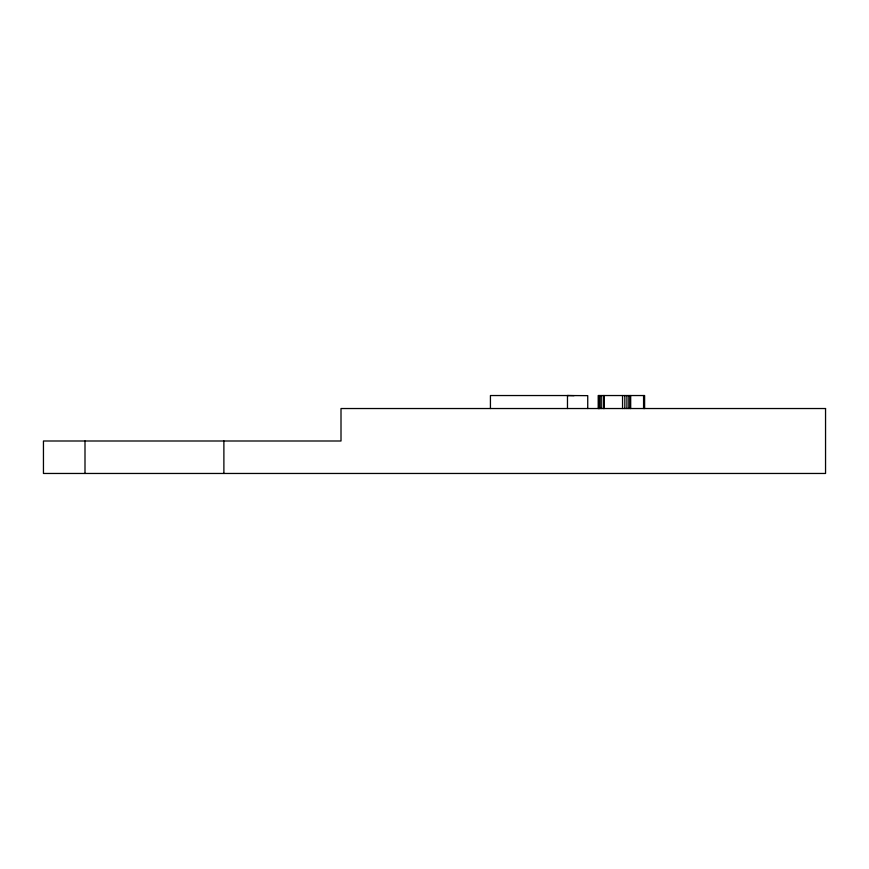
<?xml version="1.0" encoding="UTF-8"?>
<svg xmlns="http://www.w3.org/2000/svg" width="869" height="869" viewBox="0 0 869 869"><rect width="100%" height="100%" fill="white"/><g stroke="black" fill="none" stroke-linecap="round" stroke-linejoin="round"><path stroke-width="1.3" d="M568.174 395.536L490.431 395.536L490.431 408.528M574.051 395.645L567.479 395.536L567.479 408.528M567.826 395.536L587.737 395.645L587.737 408.528M644.613 408.528L644.613 395.536L598.209 395.536L598.209 408.528M644.244 395.536L644.244 408.528M643.571 395.536L643.571 408.528M630.688 395.536L630.688 408.528M630.221 395.536L630.221 408.528M628.841 395.536L628.841 408.528M626.907 395.536L626.907 408.528M624.822 395.536L624.822 408.528M622.552 395.536L622.552 408.528M604.107 395.536L604.107 408.528M603.966 395.536L603.966 408.528M603.325 395.536L603.325 408.528M601.229 395.536L601.229 408.528M599.806 395.536L599.806 408.528M599.013 395.536L599.132 408.528M598.98 395.536L598.98 408.528M598.708 395.536L598.708 408.528M223.887 440.996L223.887 473.464M84.999 440.996L84.999 473.464M825.55 408.528L341.006 408.528L341.006 440.996L43.45 440.996L43.45 473.464L825.55 473.464L825.55 408.528"/></g></svg>
